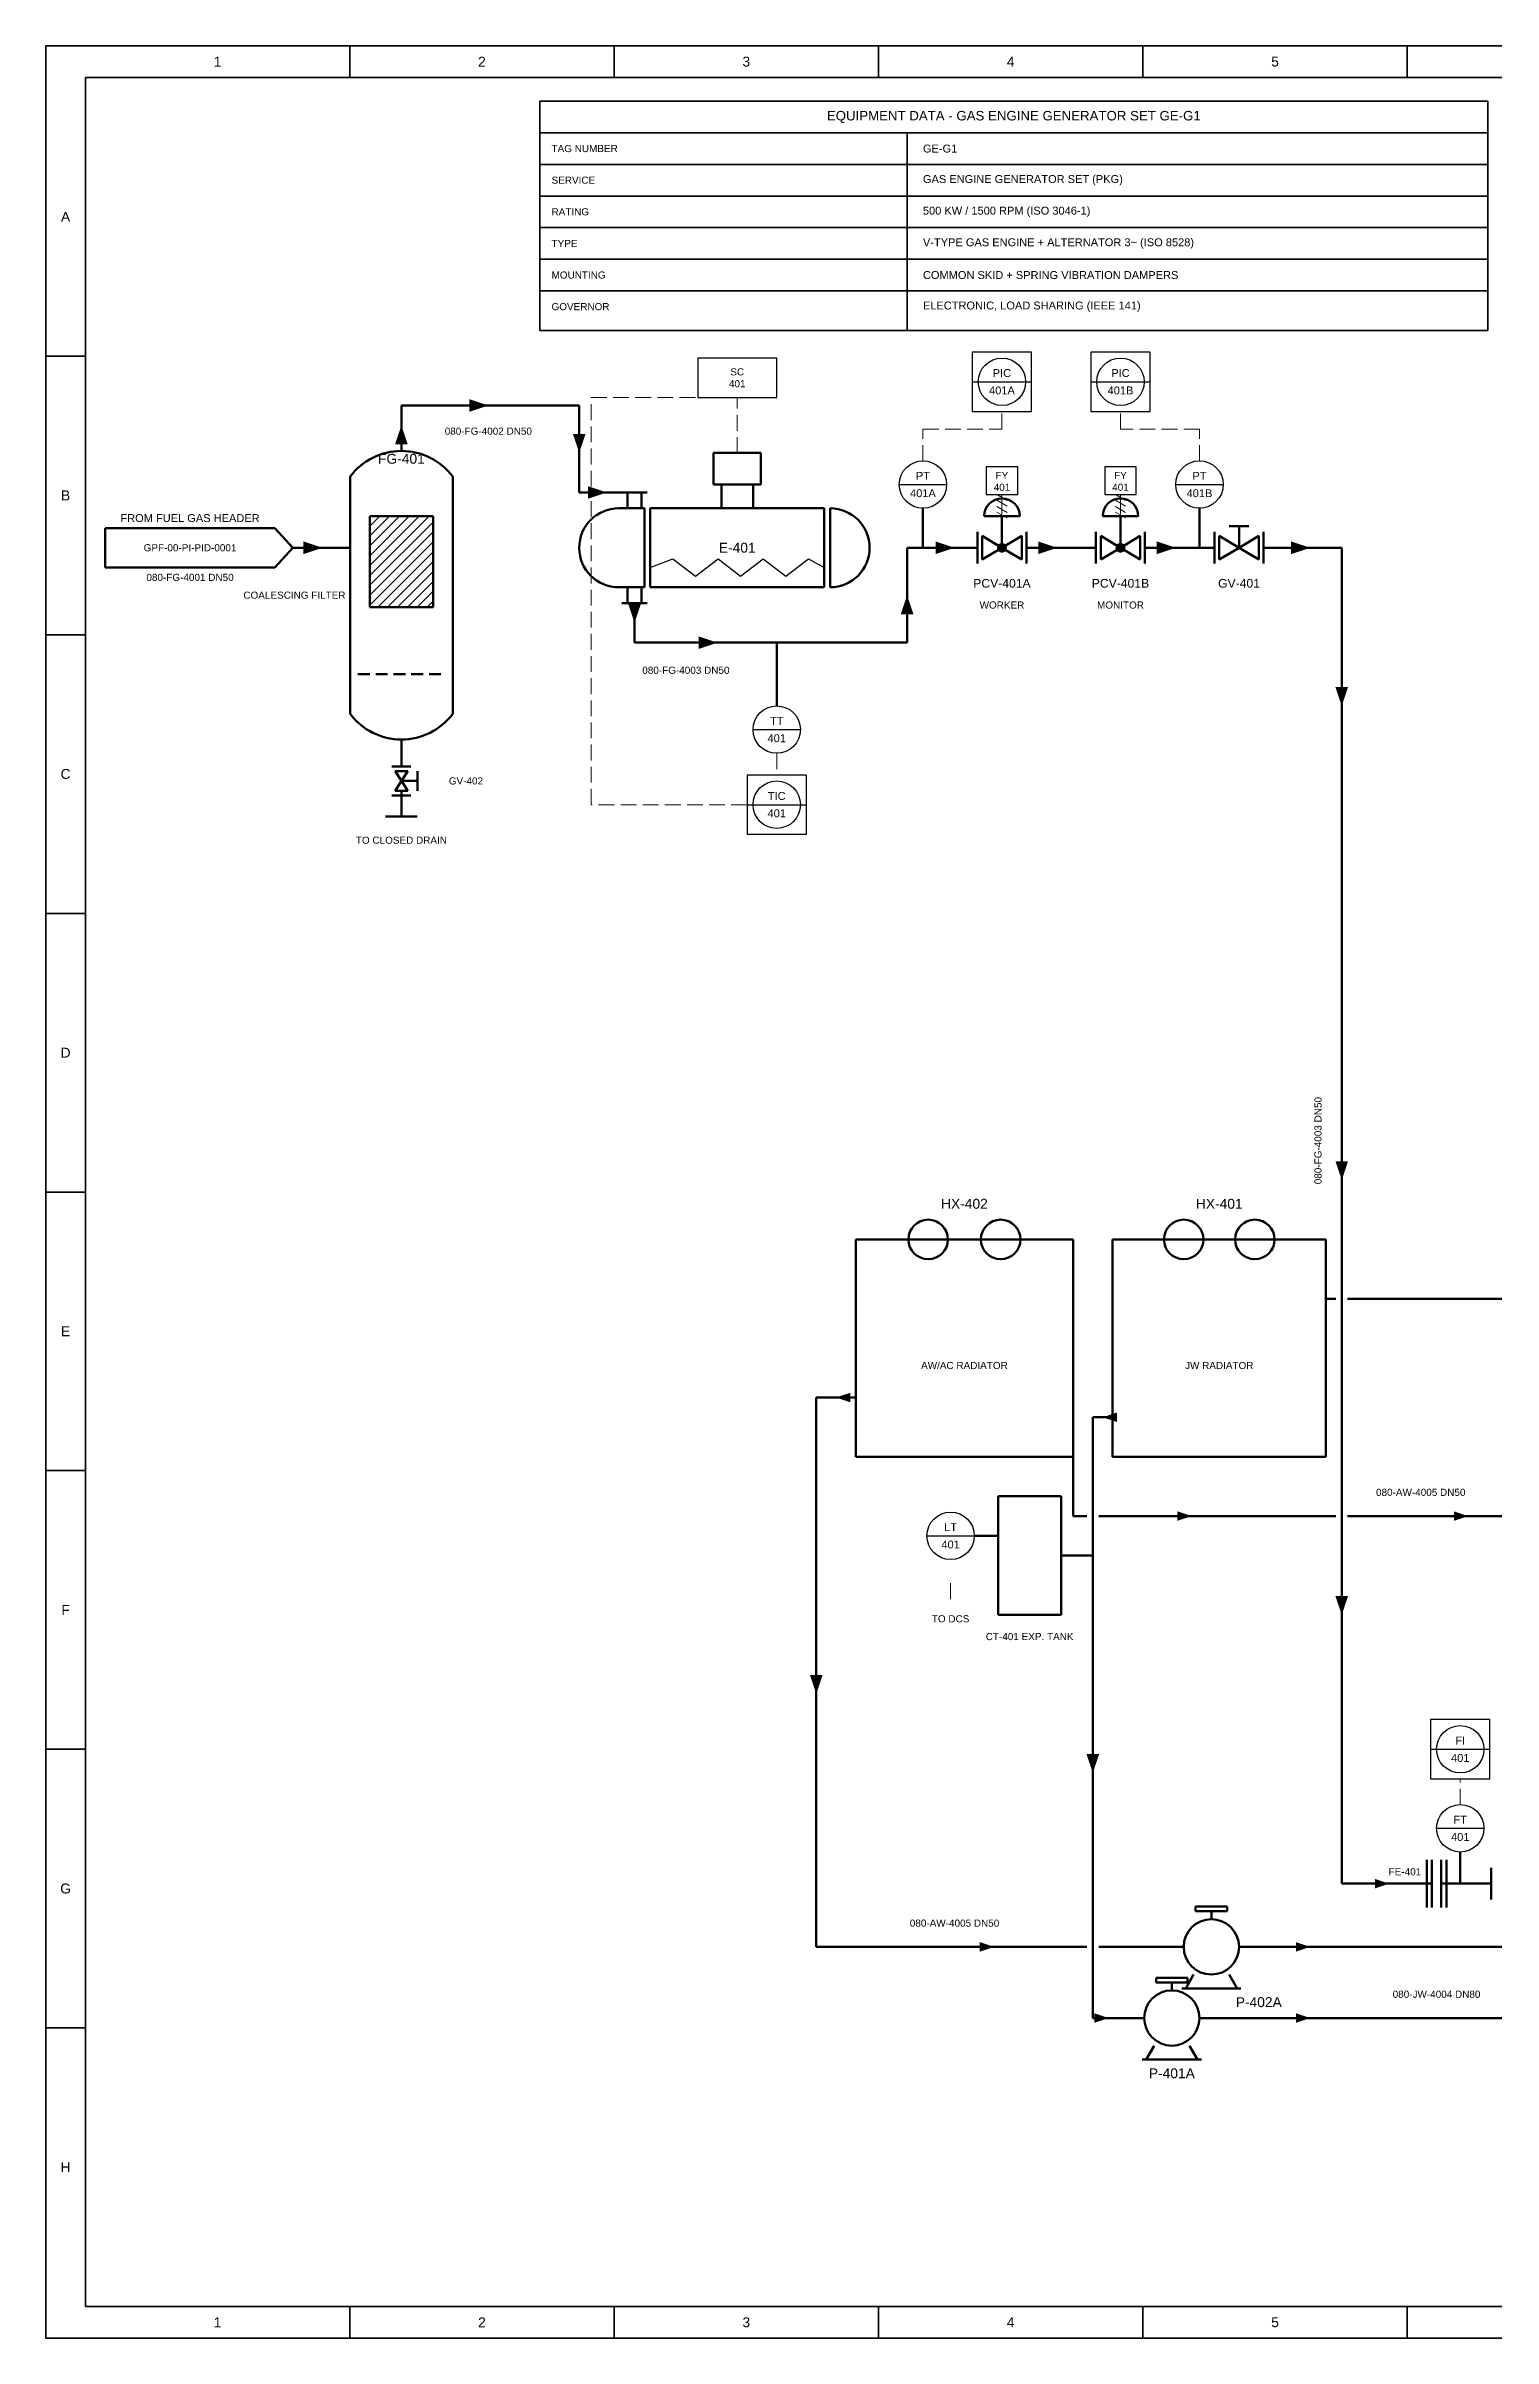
# Model space of a CAD drawing. Header units: millimetres. Extents: x 10 to 831, y 7 to 587.
# Drawn here: x 10 to 376, y 7 to 587 of the extents above; entities that cross this region are included whole.
import ezdxf

# ---------------------------------------------------------------- set-up
doc = ezdxf.new("R2010")
doc.units = ezdxf.units.MM
for name, color, linetype, lineweight in [('REF-EQUIP', 7, 'Continuous', 35), ('REF-FRAME', 7, 'Continuous', 35), ('REF-HATCH', 7, 'Continuous', 13), ('REF-PROC', 7, 'Continuous', 50), ('REF-SIG', 7, 'Continuous', 13), ('REF-SIGP', 7, 'Continuous', 13), ('REF-SYM', 7, 'Continuous', 25), ('REF-TEXT', 7, 'Continuous', 18)]:
    doc.layers.add(name, color=color, linetype=linetype, lineweight=lineweight)
doc.styles.add('ARIAL', font='arial.ttf')

msp = doc.modelspace()

# ---------------------------------------------------------------- linework, layer by layer
at = {"layer": 'REF-EQUIP'}
for p, q in [((135, 573), (135, 515)), ((375, 573), (135, 573)), ((375, 515), (375, 573)), ((135, 565), (375, 565)), ((228, 515), (228, 565)), ((135, 557), (375, 557)), ((135, 549), (375, 549)), ((135, 541), (375, 541)), ((135, 533), (375, 533)), ((135, 525), (375, 525)), ((135, 515), (375, 515))]:
    msp.add_line(p, q, dxfattribs=at)
at = {"layer": 'REF-FRAME'}
for p, q in [((10, 587), (10, 7)), ((831, 587), (10, 587)), ((86.92, 579), (86.92, 587)), ((153.83, 579), (153.83, 587)), ((220.75, 579), (220.75, 587)), ((287.67, 579), (287.67, 587)), ((354.58, 579), (354.58, 587)), ((20, 579), (20, 15)), ((823, 579), (20, 579)), ((10, 508.5), (20, 508.5)), ((10, 438), (20, 438)), ((10, 367.5), (20, 367.5)), ((10, 297), (20, 297)), ((10, 226.5), (20, 226.5)), ((10, 156), (20, 156)), ((10, 85.5), (20, 85.5)), ((20, 15), (823, 15)), ((86.92, 7), (86.92, 15)), ((153.83, 7), (153.83, 15)), ((220.75, 7), (220.75, 15)), ((287.67, 7), (287.67, 15)), ((354.58, 7), (354.58, 15)), ((10, 7), (831, 7))]:
    msp.add_line(p, q, dxfattribs=at)
at = {"layer": 'REF-HATCH'}
for p, q in [((92, 453), (107, 468)), ((92, 455.5), (104.5, 468)), ((92, 458), (102, 468)), ((92, 460.5), (99.5, 468)), ((92, 463), (97, 468)), ((92, 465.5), (94.5, 468)), ((92, 450.5), (108, 466.5)), ((92, 448), (108, 464)), ((92, 445.5), (108, 461.5)), ((94, 445), (108, 459)), ((96.5, 445), (108, 456.5)), ((99, 445), (108, 454)), ((101.5, 445), (108, 451.5)), ((104, 445), (108, 449)), ((106.5, 445), (108, 446.5))]:
    msp.add_line(p, q, dxfattribs=at)
at = {"layer": 'REF-PROC'}
for p, q in [((100, 484.5), (100, 496)), ((100, 496), (145, 496)), ((145, 474), (145, 496)), ((179, 484), (179, 476)), ((191, 484), (179, 484)), ((191, 476), (191, 484)), ((87, 418), (87, 478)), ((113, 418), (113, 478)), ((179, 476), (191, 476)), ((181, 470), (181, 476)), ((189, 470), (189, 476)), ((145, 474), (159, 474)), ((155, 470), (161.5, 470)), ((155.8, 474), (162.2, 474)), ((157.2, 470), (157.2, 474)), ((160.8, 470), (160.8, 474)), ((161.5, 450), (161.5, 470)), ((163, 450), (163, 470)), ((163, 470), (207, 470)), ((207, 450), (207, 470)), ((208.5, 450), (208.5, 470)), ((232, 460), (232, 470)), ((302, 460), (302, 470)), ((25, 465), (25, 455)), ((68, 465), (25, 465)), ((72.5, 460), (68, 465)), ((92, 468), (92, 445)), ((108, 468), (92, 468)), ((108, 445), (108, 468)), ((245.8, 456), (245.8, 464)), ((247.5, 468), (256.5, 468)), ((252, 460), (252, 468)), ((258.2, 456), (258.2, 464)), ((275.8, 456), (275.8, 464)), ((277.5, 468), (286.5, 468)), ((282, 460), (282, 468)), ((288.2, 456), (288.2, 464)), ((305.8, 456), (305.8, 464)), ((309.5, 465.5), (314.5, 465.5)), ((312, 460), (312, 465.5)), ((318.2, 456), (318.2, 464)), ((68, 455), (72.5, 460)), ((72.5, 460), (87, 460)), ((228, 436), (228, 460)), ((228, 460), (245.8, 460)), ((247, 457), (247, 463)), ((252, 460), (247, 463)), ((247, 457), (252, 460)), ((252, 460), (257, 463)), ((257, 457), (252, 460)), ((257, 457), (257, 463)), ((258.2, 460), (275.8, 460)), ((277, 457), (277, 463)), ((282, 460), (277, 463)), ((277, 457), (282, 460)), ((282, 460), (287, 463)), ((287, 457), (282, 460)), ((287, 457), (287, 463)), ((288.2, 460), (305.8, 460)), ((307, 457), (307, 463)), ((312, 460), (307, 463)), ((307, 457), (312, 460)), ((312, 460), (317, 463)), ((317, 457), (312, 460)), ((317, 457), (317, 463)), ((318.2, 460), (338, 460)), ((338, 122), (338, 460)), ((25, 455), (68, 455)), ((155, 450), (161.5, 450)), ((157.2, 450), (157.2, 446)), ((160.8, 450), (160.8, 446)), ((163, 450), (207, 450)), ((92, 445), (108, 445)), ((155.8, 446), (162.2, 446)), ((159, 436), (159, 446)), ((159, 436), (228, 436)), ((195, 420), (195, 436)), ((89, 428), (92, 428)), ((93.5, 428), (96.5, 428)), ((98, 428), (101, 428)), ((102.5, 428), (105.5, 428)), ((107, 428), (110, 428)), ((100, 411.5), (100, 404.7)), ((97.6, 404.7), (102.4, 404.7)), ((98.4, 403.5), (100, 401)), ((98.4, 403.5), (101.6, 403.5)), ((98.4, 398.5), (100, 401)), ((101.6, 403.5), (100, 401)), ((100, 401), (104.1, 401)), ((101.6, 398.5), (100, 401)), ((104.1, 398.5), (104.1, 403.5)), ((97.6, 397.3), (102.4, 397.3)), ((98.4, 398.5), (101.6, 398.5)), ((100, 398.5), (100, 392)), ((96, 392), (104, 392)), ((215, 285), (215, 230)), ((270, 285), (215, 285)), ((270, 230), (270, 285)), ((280, 285), (280, 230)), ((334, 285), (280, 285)), ((334, 230), (334, 285)), ((334, 270), (336.5, 270)), ((339.5, 270), (410, 270)), ((205, 106), (205, 245)), ((205, 245), (215, 245)), ((275, 88), (275, 240)), ((275, 240), (280, 240)), ((215, 230), (270, 230)), ((270, 215), (270, 230)), ((280, 230), (334, 230)), ((251, 220), (251, 190)), ((267, 220), (251, 220)), ((267, 190), (267, 220)), ((270, 215), (273.5, 215)), ((276.5, 215), (336.5, 215)), ((339.5, 215), (408.5, 215)), ((251, 210), (245, 210)), ((267, 205), (275, 205)), ((251, 190), (267, 190)), ((359.5, 116), (359.5, 128)), ((360.8, 116), (360.8, 128)), ((363.2, 116), (363.2, 128)), ((364.5, 116), (364.5, 128)), ((368, 122), (368, 130)), ((338, 122), (360.8, 122)), ((363.2, 122), (375.8, 122)), ((375.8, 118), (375.8, 126)), ((301, 115), (301, 116.2)), ((301, 116.2), (309, 116.2)), ((309, 115), (309, 116.2)), ((301, 115), (309, 115)), ((305, 113), (305, 115)), ((205, 106), (273.5, 106)), ((276.5, 106), (298, 106)), ((312, 106), (405, 106)), ((300.5, 99), (298.5, 95.5)), ((309.5, 99), (311.5, 95.5)), ((291, 97), (291, 98.2)), ((291, 98.2), (299, 98.2)), ((291, 97), (299, 97)), ((295, 95), (295, 97)), ((297.5, 95.5), (312.5, 95.5)), ((299, 97), (299, 98.2)), ((275, 88), (288, 88)), ((302, 88), (405, 88)), ((287.5, 77.5), (302.5, 77.5)), ((290.5, 81), (288.5, 77.5)), ((299.5, 81), (301.5, 77.5))]:
    msp.add_line(p, q, dxfattribs=at)
for centre, radius in [((233.33, 285), 5), ((251.67, 285), 5), ((298, 285), 5), ((316, 285), 5), ((305, 106), 7), ((295, 88), 7)]:
    msp.add_circle(centre, radius, dxfattribs=at)
for centre, radius, start, end in [((100, 468.25), 16.25, 36.8699, 143.1301), ((155, 460), 10, 90, 270), ((208.5, 460), 10, 270, 450), ((252, 468), 4.5, 0, 180), ((282, 468), 4.5, 0, 180), ((100, 427.75), 16.25, 216.8699, 323.1301)]:
    msp.add_arc(centre, radius, start, end, dxfattribs=at)
for points in [[(122, 496), (117.2, 497.6), (117.2, 494.4)], [(100, 491), (98.4, 486.2), (101.6, 486.2)], [(145, 484), (143.4, 488.8), (146.6, 488.8)], [(152, 474), (147.2, 475.6), (147.2, 472.4)], [(80, 460), (75.2, 461.6), (75.2, 458.4)], [(240, 460), (235.2, 461.6), (235.2, 458.4)], [(252, 460), (251.08, 460.92), (250.7, 460)], [(252, 460), (250.7, 460), (251.08, 459.08)], [(252, 460), (252, 461.3), (251.08, 460.92)], [(252, 460), (251.08, 459.08), (252, 458.7)], [(252, 460), (252.92, 460.92), (252, 461.3)], [(252, 460), (253.3, 460), (252.92, 460.92)], [(252, 460), (252, 458.7), (252.92, 459.08)], [(252, 460), (252.92, 459.08), (253.3, 460)], [(266, 460), (261.2, 461.6), (261.2, 458.4)], [(282, 460), (281.08, 460.92), (280.7, 460)], [(282, 460), (280.7, 460), (281.08, 459.08)], [(282, 460), (282, 461.3), (281.08, 460.92)], [(282, 460), (281.08, 459.08), (282, 458.7)], [(282, 460), (282.92, 460.92), (282, 461.3)], [(282, 460), (283.3, 460), (282.92, 460.92)], [(282, 460), (282, 458.7), (282.92, 459.08)], [(282, 460), (282.92, 459.08), (283.3, 460)], [(296, 460), (291.2, 461.6), (291.2, 458.4)], [(330, 460), (325.2, 461.6), (325.2, 458.4)], [(228, 448), (226.4, 443.2), (229.6, 443.2)], [(159, 441), (157.4, 445.8), (160.6, 445.8)], [(180, 436), (175.2, 437.6), (175.2, 434.4)], [(338, 420), (336.4, 424.8), (339.6, 424.8)], [(338, 300), (336.4, 304.8), (339.6, 304.8)], [(210, 245), (213.6, 246.2), (213.6, 243.8)], [(277.5, 240), (281.1, 241.2), (281.1, 238.8)], [(300, 215), (296.4, 216.2), (296.4, 213.8)], [(370, 215), (366.4, 216.2), (366.4, 213.8)], [(338, 190), (336.4, 194.8), (339.6, 194.8)], [(205, 170), (203.4, 174.8), (206.6, 174.8)], [(275, 150), (273.4, 154.8), (276.6, 154.8)], [(350, 122), (346.4, 123.2), (346.4, 120.8)], [(250, 106), (246.4, 107.2), (246.4, 104.8)], [(330, 106), (326.4, 107.2), (326.4, 104.8)], [(279, 88), (275.4, 89.2), (275.4, 86.8)], [(330, 88), (326.4, 89.2), (326.4, 86.8)]]:
    msp.add_solid(points, dxfattribs=at)
at = {"layer": 'REF-SIG'}
for p, q in [((148, 497.9), (148, 498)), ((148, 498), (152, 498)), ((148, 492.3), (148, 496.3)), ((153.6, 498), (157.6, 498)), ((159.2, 498), (163.2, 498)), ((164.8, 498), (168.8, 498)), ((170.4, 498), (174.4, 498)), ((185, 495.2), (185, 498)), ((185, 489.6), (185, 493.6)), ((252, 490), (252, 494)), ((282, 490), (282, 494)), ((148, 486.7), (148, 490.7)), ((185, 484), (185, 488)), ((232, 487.6), (232, 490)), ((232, 490), (236, 490)), ((237.6, 490), (241.6, 490)), ((243.2, 490), (247.2, 490)), ((248.8, 490), (252, 490)), ((285.2, 490), (282, 490)), ((290.8, 490), (286.8, 490)), ((296.4, 490), (292.4, 490)), ((302, 490), (298, 490)), ((302, 487.6), (302, 490)), ((148, 481.1), (148, 485.1)), ((232, 482), (232, 486)), ((302, 482), (302, 486)), ((148, 475.5), (148, 479.5)), ((148, 467.8), (148, 471.8)), ((148, 462.2), (148, 466.2)), ((148, 456.6), (148, 460.6)), ((148, 451), (148, 455)), ((148, 445.4), (148, 449.4)), ((148, 439.8), (148, 443.8)), ((148, 434.2), (148, 438.2)), ((148, 428.6), (148, 432.6)), ((148, 423), (148, 427)), ((148, 417.4), (148, 421.4)), ((148, 411.8), (148, 415.8)), ((148, 406.2), (148, 410.2)), ((195, 408), (195, 404)), ((148, 400.6), (148, 404.6)), ((148, 395), (148, 399)), ((148.3, 395), (148, 395)), ((153.9, 395), (149.9, 395)), ((159.5, 395), (155.5, 395)), ((165.1, 395), (161.1, 395)), ((170.7, 395), (166.7, 395)), ((176.3, 395), (172.3, 395)), ((181.9, 395), (177.9, 395)), ((187.5, 395), (183.5, 395)), ((239, 198), (239, 194)), ((368, 147.6), (368, 148.5)), ((368, 142), (368, 146))]:
    msp.add_line(p, q, dxfattribs=at)
at = {"layer": 'REF-SIGP'}
for p, q in [((250.7, 473.45), (253.3, 471.95)), ((250.7, 472.05), (253.3, 470.55)), ((250.7, 470.45), (253.3, 468.95)), ((252, 473.5), (252, 468.5)), ((280.7, 473.45), (283.3, 471.95)), ((280.7, 472.05), (283.3, 470.55)), ((280.7, 470.45), (283.3, 468.95)), ((282, 473.5), (282, 468.5)), ((250.7, 469.05), (253.3, 467.55)), ((280.7, 469.05), (283.3, 467.55))]:
    msp.add_line(p, q, dxfattribs=at)
at = {"layer": 'REF-SYM'}
for p, q in [((175, 508), (175, 498)), ((195, 508), (175, 508)), ((195, 498), (195, 508)), ((244.5, 509.5), (244.5, 494.5)), ((259.5, 509.5), (244.5, 509.5)), ((259.5, 494.5), (259.5, 509.5)), ((274.5, 509.5), (274.5, 494.5)), ((289.5, 509.5), (274.5, 509.5)), ((289.5, 494.5), (289.5, 509.5)), ((244.5, 502), (259.5, 502)), ((274.5, 502), (289.5, 502)), ((175, 498), (195, 498)), ((244.5, 494.5), (259.5, 494.5)), ((274.5, 494.5), (289.5, 494.5)), ((226, 476), (238, 476)), ((248, 480.5), (248, 473.5)), ((256, 480.5), (248, 480.5)), ((256, 473.5), (256, 480.5)), ((278, 480.5), (278, 473.5)), ((286, 480.5), (278, 480.5)), ((286, 473.5), (286, 480.5)), ((296, 476), (308, 476)), ((248, 473.5), (256, 473.5)), ((278, 473.5), (286, 473.5)), ((163, 455), (168.71, 457.2)), ((168.71, 457.2), (174.43, 452.8)), ((174.43, 452.8), (180.14, 457.2)), ((180.14, 457.2), (185.86, 452.8)), ((185.86, 452.8), (191.57, 457.2)), ((191.57, 457.2), (197.29, 452.8)), ((197.29, 452.8), (203, 457.2)), ((203, 457.2), (207, 455)), ((189, 414), (201, 414)), ((187.5, 402.5), (187.5, 387.5)), ((202.5, 402.5), (187.5, 402.5)), ((202.5, 387.5), (202.5, 402.5)), ((187.5, 395), (202.5, 395)), ((187.5, 387.5), (202.5, 387.5)), ((233, 210), (245, 210)), ((360.5, 163.5), (360.5, 148.5)), ((375.5, 163.5), (360.5, 163.5)), ((375.5, 148.5), (375.5, 163.5)), ((360.5, 156), (375.5, 156)), ((360.5, 148.5), (375.5, 148.5)), ((362, 136), (374, 136))]:
    msp.add_line(p, q, dxfattribs=at)
for centre in [(252, 502), (282, 502), (232, 476), (302, 476), (195, 414), (195, 395), (239, 210), (368, 156), (368, 136)]:
    msp.add_circle(centre, 6, dxfattribs=at)

# ---------------------------------------------------------------- texts
at = {"layer": 'REF-TEXT', "style": 'ARIAL'}
for s, insert, char_height, attachment_point in [('1', (53.46, 583), 2.5, 5), ('2', (120.38, 583), 2.5, 5), ('3', (187.29, 583), 2.5, 5), ('4', (254.21, 583), 2.5, 5), ('5', (321.12, 583), 2.5, 5), ('EQUIPMENT DATA - GAS ENGINE GENERATOR SET GE-G1', (255, 569), 2.4, 5), ('TAG NUMBER', (138, 561), 1.8, 4), ('GE-G1', (232, 561), 2, 4), ('SERVICE', (138, 553), 1.8, 4), ('GAS ENGINE GENERATOR SET (PKG)', (232, 553), 2, 4), ('RATING', (138, 545), 1.8, 4), ('500 KW / 1500 RPM (ISO 3046-1)', (232, 545), 2, 4), ('A', (15, 543.75), 2.5, 5), ('TYPE', (138, 537), 1.8, 4), ('V-TYPE GAS ENGINE + ALTERNATOR 3~ (ISO 8528)', (232, 537), 2, 4), ('MOUNTING', (138, 529), 1.8, 4), ('COMMON SKID + SPRING VIBRATION DAMPERS', (232, 529), 2, 4), ('ELECTRONIC, LOAD SHARING (IEEE 141)', (232, 521), 2, 4), ('GOVERNOR', (138, 521), 1.8, 4), ('SC', (185, 504.5), 1.8, 5), ('PIC', (252, 504.2), 2, 5), ('PIC', (282, 504.2), 2, 5), ('401', (185, 501.5), 1.8, 5), ('401A', (252, 499.8), 2, 5), ('401B', (282, 499.8), 2, 5), ('080-FG-4002 DN50', (122, 489.5), 1.8, 5), ('FG-401', (100, 482.5), 2.5, 5), ('PT', (232, 478.2), 2, 5), ('401', (252, 475.3), 1.8, 5), ('FY', (252, 478.3), 1.8, 5), ('401', (282, 475.3), 1.8, 5), ('FY', (282, 478.3), 1.8, 5), ('PT', (302, 478.2), 2, 5), ('B', (15, 473.25), 2.5, 5), ('401A', (232, 473.8), 2, 5), ('401B', (302, 473.8), 2, 5), ('FROM FUEL GAS HEADER', (46.5, 467.5), 2, 5), ('GPF-00-PI-PID-0001', (46.5, 460), 1.8, 5), ('E-401', (185, 460), 2.5, 5), ('080-FG-4001 DN50', (46.5, 452.5), 1.8, 5), ('COALESCING FILTER', (60, 448), 1.8, 4), ('PCV-401A', (252, 451), 2.2, 5), ('PCV-401B', (282, 451), 2.2, 5), ('GV-401', (312, 451), 2.2, 5), ('WORKER', (252, 445.5), 1.8, 5), ('MONITOR', (282, 445.5), 1.8, 5), ('080-FG-4003 DN50', (172, 429), 1.8, 5), ('401', (195, 411.8), 2, 5), ('TT', (195, 416.2), 2, 5), ('C', (15, 402.75), 2.5, 5), ('GV-402', (112, 401), 1.8, 4), ('TIC', (195, 397.2), 2, 5), ('401', (195, 392.8), 2, 5), ('TO CLOSED DRAIN', (100, 386), 1.8, 5), ('D', (15, 332.25), 2.5, 5), ('HX-402', (242.5, 294), 2.5, 5), ('HX-401', (307, 294), 2.5, 5), ('E', (15, 261.75), 2.5, 5), ('AW/AC RADIATOR', (242.5, 253.1), 1.8, 5), ('JW RADIATOR', (307, 253.1), 1.8, 5), ('080-AW-4005 DN50', (358, 221), 1.8, 5), ('401', (239, 207.8), 2, 5), ('LT', (239, 212.2), 2, 5), ('F', (15, 191.25), 2.5, 5), ('TO DCS', (239, 189), 1.8, 5), ('CT-401 EXP. TANK', (259, 184.5), 1.8, 5), ('FI', (368, 158.2), 2, 5), ('401', (368, 153.8), 2, 5), ('FT', (368, 138.2), 2, 5), ('401', (368, 133.8), 2, 5), ('G', (15, 120.75), 2.5, 5), ('FE-401', (354, 125), 1.8, 5), ('080-AW-4005 DN50', (240, 112), 1.8, 5), ('P-402A', (317, 92), 2.5, 5), ('080-JW-4004 DN80', (362, 94), 1.8, 5), ('P-401A', (295, 74), 2.5, 5), ('H', (15, 50.25), 2.5, 5), ('1', (53.46, 11), 2.5, 5), ('2', (120.38, 11), 2.5, 5), ('3', (187.29, 11), 2.5, 5), ('4', (254.21, 11), 2.5, 5), ('5', (321.12, 11), 2.5, 5)]:
    msp.add_mtext(s, dxfattribs=dict(at, insert=insert, char_height=char_height, attachment_point=attachment_point))
at = {"layer": 'REF-TEXT', "insert": (332, 310), "char_height": 1.8, "attachment_point": 5, "rotation": 90, "style": 'ARIAL'}
msp.add_mtext('080-FG-4003 DN50', dxfattribs=at)

doc.saveas('drawing.dxf')
